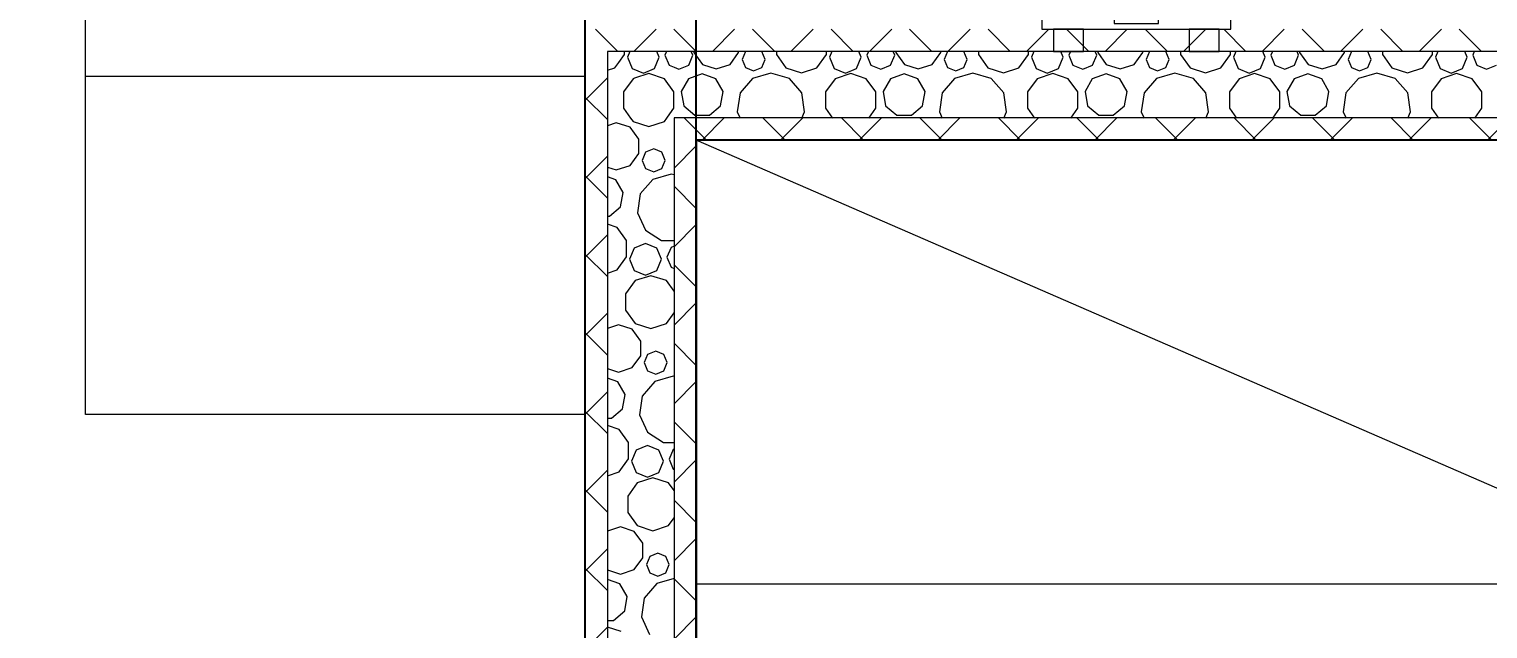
# Model space of a CAD drawing. Header units: metres. Extents: x -1783 to 21505, y -57 to 13660.
# Drawn here: x 12188.8 to 12320.1, y 12526.9 to 12580.9 of the extents above; entities that cross this region are included whole.
import ezdxf

# ---------------------------------------------------------------- set-up
doc = ezdxf.new("R2010")
doc.units = ezdxf.units.M
doc.header["$MEASUREMENT"] = 0
for name, color, linetype in [('cotas', 7, 'Continuous'), ('COTAS EXECUTIVO.EXEC', 7, 'Continuous'), ('MOBILIÁRIO', 7, 'Continuous'), ('Novo_LOUCAS-METAIS.ARQ', 7, 'Continuous'), ('PAREDE CONSTRUIR', 7, 'Continuous')]:
    doc.layers.add(name, color=color, linetype=linetype)
for name, color, linetype, lineweight in [('MOBILIÁRIO_Caneta_No__96', 252, 'Continuous', 0), ('PAREDE CONSTRUIR_Caneta_No__241', 7, 'Continuous', 13), ('PAREDE CONSTRUIR_Caneta_No__83', 84, 'Continuous', 0), ('PAREDE CONSTRUIR_Caneta_No__96', 252, 'Continuous', 0)]:
    doc.layers.add(name, color=color, linetype=linetype, lineweight=lineweight)
doc.layers.add('Novo_LOUCAS-METAIS.ARQ_Caneta_No__13', color=7, linetype='Continuous', lineweight=0, true_color=0xaaaaaa)
doc.styles.add('R80', font='romans.shx', dxfattribs={"height": 10})
doc.dimstyles.new('1-50', dxfattribs={"dimtxt": 10, "dimasz": 5, "dimexe": 10, "dimexo": 10, "dimgap": 3, "dimtad": 1, "dimdec": 1, "dimrnd": 1, "dimdsep": 46, "dimtxsty": 'R80', "dimblk": 'DOT', "dimcen": 0, "dimclrd": 252, "dimclre": 252, "dimclrt": 252, "dimadec": 0, "dimazin": 0, "dimtfac": 1, "dimtdec": 1, "dimtix": 1, "dimtmove": 2, "dimatfit": 3, "dimldrblk": 'DOT', "dimfxl": 1, "dimtolj": 1, "dimarcsym": 0})
pattern_1 = [(45, (18585.2446, 16071.2687), (-3.535534, 3.535534), []), (135, (18585.2446, 16071.2687), (3.535534, 3.535534), [])]

# ---------------------------------------------------------------- blocks, each defined once
blk = doc.blocks.new('_Dot')
at = {"color": 0, "linetype": 'ByBlock', "lineweight": -2}
blk.add_line((-0.5, 0), (-1, 0), dxfattribs=at)
at = {"color": 0, "linetype": 'ByBlock', "const_width": 0.5}
blk.add_lwpolyline([(-0.25, 0, 1), (0.25, 0, 1)], format="xyb", close=True, dxfattribs=at)
blk = doc.blocks.new('*D7198')
at = {"layer": 'COTAS EXECUTIVO.EXEC', "color": 252, "lineweight": -2, "transparency": 16777216}
for p, q in [((12086.34, 12791.3), (11880.68, 12791.3)), ((11890.68, 12786.3), (11890.68, 12608.21)), ((11890.68, 12425.89), (11890.68, 12576.49)), ((12711.34, 12420.89), (11880.68, 12420.89))]:
    blk.add_line(p, q, dxfattribs=at)
at = {"layer": 'COTAS EXECUTIVO.EXEC', "color": 252, "lineweight": -2, "transparency": 16777216, "xscale": 5, "yscale": 5, "zscale": 5}
for p, rotation in [((11890.68, 12791.3), 90), ((11890.68, 12420.89), 270)]:
    blk.add_blockref('_Dot', p, dxfattribs=dict(at, rotation=rotation))
at = {"layer": 'COTAS EXECUTIVO.EXEC', "color": 252, "transparency": 16777216, "insert": (11890.68, 12592.35), "char_height": 10, "attachment_point": 5, "rotation": 90, "style": 'R80'}
blk.add_mtext('\\A1;370', dxfattribs=at)
blk = doc.blocks.new('*D7251')
at = {"layer": 'COTAS EXECUTIVO.EXEC', "color": 252, "lineweight": -2, "transparency": 16777216}
for p, q in [((12043.84, 12821.3), (12043.84, 12855.05)), ((12238.85, 12510.89), (12238.85, 12855.05)), ((12048.84, 12845.05), (12125.8, 12845.05)), ((12233.85, 12845.05), (12156.09, 12845.05))]:
    blk.add_line(p, q, dxfattribs=at)
at = {"layer": 'COTAS EXECUTIVO.EXEC', "color": 252, "lineweight": -2, "transparency": 16777216, "xscale": 5, "yscale": 5, "zscale": 5, "rotation": 180}
blk.add_blockref('_Dot', (12043.84, 12845.05), dxfattribs=at)
at = {"layer": 'COTAS EXECUTIVO.EXEC', "color": 252, "lineweight": -2, "transparency": 16777216, "xscale": 5, "yscale": 5, "zscale": 5}
blk.add_blockref('_Dot', (12238.85, 12845.05), dxfattribs=at)
at = {"layer": 'COTAS EXECUTIVO.EXEC', "color": 252, "transparency": 16777216, "insert": (12140.94, 12845.05), "char_height": 10, "attachment_point": 5, "style": 'R80'}
blk.add_mtext('\\A1;195', dxfattribs=at)
blk = doc.blocks.new('*D7442')
at = {"layer": 'COTAS EXECUTIVO.EXEC', "color": 252, "lineweight": -2, "transparency": 16777216}
for p, q in [((11933.84, 12524.25), (11933.84, 12885.48)), ((12238.85, 12510.89), (12238.85, 12885.48)), ((11938.84, 12875.48), (12056.74, 12875.48)), ((12233.85, 12875.48), (12088.46, 12875.48))]:
    blk.add_line(p, q, dxfattribs=at)
at = {"layer": 'COTAS EXECUTIVO.EXEC', "color": 252, "lineweight": -2, "transparency": 16777216, "xscale": 5, "yscale": 5, "zscale": 5, "rotation": 180}
blk.add_blockref('_Dot', (11933.84, 12875.48), dxfattribs=at)
at = {"layer": 'COTAS EXECUTIVO.EXEC', "color": 252, "lineweight": -2, "transparency": 16777216, "xscale": 5, "yscale": 5, "zscale": 5}
blk.add_blockref('_Dot', (12238.85, 12875.48), dxfattribs=at)
at = {"layer": 'COTAS EXECUTIVO.EXEC', "color": 252, "transparency": 16777216, "insert": (12072.6, 12875.48), "char_height": 10, "attachment_point": 5, "style": 'R80'}
blk.add_mtext('\\A1;305', dxfattribs=at)
blk = doc.blocks.new('*D7443')
at = {"layer": 'COTAS EXECUTIVO.EXEC', "color": 252, "lineweight": -2, "transparency": 16777216}
for p, q in [((12238.85, 12510.89), (12238.85, 12885.48)), ((12248.85, 12505.89), (12248.85, 12885.48)), ((12233.85, 12875.48), (12228.85, 12875.48)), ((12238.85, 12875.48), (12248.85, 12875.48)), ((12253.85, 12875.48), (12258.85, 12875.48))]:
    blk.add_line(p, q, dxfattribs=at)
at = {"layer": 'COTAS EXECUTIVO.EXEC', "color": 252, "lineweight": -2, "transparency": 16777216, "xscale": 5, "yscale": 5, "zscale": 5}
blk.add_blockref('_Dot', (12238.85, 12875.48), dxfattribs=at)
at = {"layer": 'COTAS EXECUTIVO.EXEC', "color": 252, "lineweight": -2, "transparency": 16777216, "xscale": 5, "yscale": 5, "zscale": 5, "rotation": 180}
blk.add_blockref('_Dot', (12248.85, 12875.48), dxfattribs=at)
at = {"layer": 'COTAS EXECUTIVO.EXEC', "color": 252, "transparency": 16777216, "insert": (12221.13, 12875.48), "char_height": 10, "attachment_point": 5, "style": 'R80'}
blk.add_mtext('\\A1;10', dxfattribs=at)
blk = doc.blocks.new('*D7444')
at = {"layer": 'COTAS EXECUTIVO.EXEC', "color": 252, "lineweight": -2, "transparency": 16777216}
for p, q in [((12248.85, 12505.89), (12248.85, 12885.48)), ((12698.87, 12801.3), (12698.87, 12885.48)), ((12253.85, 12875.48), (12476.86, 12875.48)), ((12693.87, 12875.48), (12508.58, 12875.48))]:
    blk.add_line(p, q, dxfattribs=at)
at = {"layer": 'COTAS EXECUTIVO.EXEC', "color": 252, "lineweight": -2, "transparency": 16777216, "xscale": 5, "yscale": 5, "zscale": 5, "rotation": 180}
blk.add_blockref('_Dot', (12248.85, 12875.48), dxfattribs=at)
at = {"layer": 'COTAS EXECUTIVO.EXEC', "color": 252, "lineweight": -2, "transparency": 16777216, "xscale": 5, "yscale": 5, "zscale": 5}
blk.add_blockref('_Dot', (12698.87, 12875.48), dxfattribs=at)
at = {"layer": 'COTAS EXECUTIVO.EXEC', "color": 252, "transparency": 16777216, "insert": (12492.72, 12875.48), "char_height": 10, "attachment_point": 5, "style": 'R80'}
blk.add_mtext('\\A1;450', dxfattribs=at)
blk = doc.blocks.new('*X59')
at = {"layer": 'PAREDE CONSTRUIR_Caneta_No__96', "color": 252, "linetype": 'Continuous', "lineweight": 0}
for p, q in [((-63.4338, -34.9339), (-63.4286, -34.9267)), ((-63.4286, -34.9267), (-63.4286, -34.9238)), ((-63.4237, -34.9238), (-63.4259, -34.929)), ((-63.4259, -34.929), (-63.4217, -34.9391)), ((-63.4015, -34.9391), (-63.3973, -34.929)), ((-63.3973, -34.929), (-63.3995, -34.9238)), ((-63.3908, -34.9238), (-63.3922, -34.9272)), ((-63.3922, -34.9272), (-63.3885, -34.9361)), ((-63.3885, -34.9361), (-63.384, -34.938)), ((-63.4217, -34.9391), (-63.4116, -34.9433)), ((-63.4068, -34.9438), (-63.4197, -34.948)), ((-63.4116, -34.9433), (-63.4015, -34.9391)), ((-63.3927, -34.9484), (-63.4068, -34.9438)), ((-63.3841, -34.9603), (-63.3927, -34.9484)), ((-63.3841, -34.975), (-63.3841, -34.9603)), ((-63.3877, -34.98), (-63.3841, -34.975))]:
    blk.add_line(p, q, dxfattribs=at)
blk = doc.blocks.new('*X60')
at = {"layer": 'PAREDE CONSTRUIR_Caneta_No__96', "color": 252, "linetype": 'Continuous', "lineweight": 0}
for p, q in [((-63.4372, -34.9386), (-63.4338, -34.9339)), ((-63.444, -34.9408), (-63.4372, -34.9386)), ((-63.4208, -34.9484), (-63.4294, -34.9603)), ((-63.4197, -34.948), (-63.4208, -34.9484)), ((-63.4294, -34.9603), (-63.4294, -34.975)), ((-63.4294, -34.975), (-63.4231, -34.9838)), ((-63.3904, -34.9838), (-63.3877, -34.98))]:
    blk.add_line(p, q, dxfattribs=at)
blk = doc.blocks.new('*X61')
at = {"layer": 'PAREDE CONSTRUIR_Caneta_No__96', "color": 252, "linetype": 'Continuous', "lineweight": 0}
for p, q in [((-63.436, -34.9881), (-63.444, -34.9907)), ((-63.4235, -34.9921), (-63.436, -34.9881)), ((-63.4231, -34.9838), (-63.4208, -34.9869)), ((-63.4208, -34.9869), (-63.4068, -34.9915)), ((-63.4068, -34.9915), (-63.3927, -34.9869)), ((-63.3927, -34.9869), (-63.3904, -34.9838)), ((-63.4158, -35.0028), (-63.4235, -34.9921)), ((-63.4158, -35.0159), (-63.4158, -35.0028)), ((-63.4096, -35.0147), (-63.4126, -35.022)), ((-63.4023, -35.0117), (-63.4096, -35.0147)), ((-63.395, -35.0147), (-63.4023, -35.0117)), ((-63.392, -35.022), (-63.395, -35.0147)), ((-63.444, -35.028), (-63.436, -35.0306)), ((-63.436, -35.0306), (-63.4235, -35.0266)), ((-63.4235, -35.0266), (-63.4158, -35.0159)), ((-63.4126, -35.022), (-63.4096, -35.0294)), ((-63.395, -35.0294), (-63.392, -35.022)), ((-63.4364, -35.0395), (-63.444, -35.0368)), ((-63.4299, -35.0509), (-63.4364, -35.0395)), ((-63.4032, -35.0391), (-63.4145, -35.0522)), ((-63.4096, -35.0294), (-63.4023, -35.0324)), ((-63.3867, -35.0343), (-63.4032, -35.0391)), ((-63.4023, -35.0324), (-63.395, -35.0294)), ((-63.384, -35.0351), (-63.3867, -35.0343)), ((-63.4321, -35.0638), (-63.4299, -35.0509)), ((-63.4145, -35.0522), (-63.417, -35.0692)), ((-63.4422, -35.0723), (-63.4321, -35.0638)), ((-63.444, -35.0723), (-63.4422, -35.0723)), ((-63.4353, -35.0823), (-63.444, -35.0795)), ((-63.417, -35.0692), (-63.4098, -35.0849)), ((-63.4268, -35.0941), (-63.4353, -35.0823)), ((-63.4268, -35.1087), (-63.4268, -35.0941)), ((-63.4098, -35.0849), (-63.3953, -35.0942)), ((-63.4198, -35.1009), (-63.424, -35.111)), ((-63.4097, -35.0967), (-63.4198, -35.1009)), ((-63.3996, -35.1009), (-63.4097, -35.0967)), ((-63.3954, -35.111), (-63.3996, -35.1009)), ((-63.3953, -35.0942), (-63.384, -35.0942)), ((-63.3867, -35.1003), (-63.3904, -35.1092)), ((-63.384, -35.0992), (-63.3867, -35.1003)), ((-63.4353, -35.1206), (-63.4268, -35.1087)), ((-63.424, -35.111), (-63.4198, -35.1211)), ((-63.3996, -35.1211), (-63.3954, -35.111)), ((-63.3904, -35.1092), (-63.3867, -35.1181)), ((-63.3867, -35.1181), (-63.384, -35.1192)), ((-63.444, -35.1234), (-63.4353, -35.1206)), ((-63.4189, -35.1303), (-63.4276, -35.1423)), ((-63.4198, -35.1211), (-63.4097, -35.1253)), ((-63.4049, -35.1258), (-63.4189, -35.1303)), ((-63.4097, -35.1253), (-63.3996, -35.1211)), ((-63.3909, -35.1303), (-63.4049, -35.1258)), ((-63.384, -35.1399), (-63.3909, -35.1303)), ((-63.4276, -35.1423), (-63.4276, -35.157)), ((-63.4276, -35.157), (-63.4189, -35.1689)), ((-63.3909, -35.1689), (-63.384, -35.1594)), ((-63.4341, -35.1701), (-63.444, -35.1733)), ((-63.4216, -35.1741), (-63.4341, -35.1701)), ((-63.4189, -35.1689), (-63.4049, -35.1735)), ((-63.4049, -35.1735), (-63.3909, -35.1689)), ((-63.4139, -35.1848), (-63.4216, -35.1741)), ((-63.4139, -35.1979), (-63.4139, -35.1848)), ((-63.4216, -35.2085), (-63.4139, -35.1979)), ((-63.4078, -35.1967), (-63.4108, -35.204)), ((-63.4004, -35.1937), (-63.4078, -35.1967)), ((-63.3931, -35.1967), (-63.4004, -35.1937)), ((-63.3901, -35.204), (-63.3931, -35.1967)), ((-63.444, -35.2094), (-63.4341, -35.2126)), ((-63.4341, -35.2126), (-63.4216, -35.2085)), ((-63.4108, -35.204), (-63.4078, -35.2114)), ((-63.4078, -35.2114), (-63.4004, -35.2144)), ((-63.4004, -35.2144), (-63.3931, -35.2114)), ((-63.3931, -35.2114), (-63.3901, -35.204)), ((-63.4346, -35.2215), (-63.444, -35.2181)), ((-63.428, -35.2329), (-63.4346, -35.2215)), ((-63.4014, -35.2211), (-63.4127, -35.2342)), ((-63.3848, -35.2163), (-63.4014, -35.2211)), ((-63.384, -35.2165), (-63.3848, -35.2163)), ((-63.4303, -35.2458), (-63.428, -35.2329)), ((-63.4127, -35.2342), (-63.4151, -35.2512)), ((-63.4403, -35.2543), (-63.4303, -35.2458)), ((-63.4151, -35.2512), (-63.408, -35.2669)), ((-63.444, -35.2543), (-63.4403, -35.2543)), ((-63.4335, -35.2643), (-63.444, -35.2609)), ((-63.4249, -35.2761), (-63.4335, -35.2643)), ((-63.4249, -35.2907), (-63.4249, -35.2761)), ((-63.408, -35.2669), (-63.3935, -35.2762)), ((-63.3935, -35.2762), (-63.384, -35.2762)), ((-63.4335, -35.3026), (-63.4249, -35.2907)), ((-63.418, -35.2829), (-63.4222, -35.293)), ((-63.4079, -35.2787), (-63.418, -35.2829)), ((-63.3978, -35.2829), (-63.4079, -35.2787)), ((-63.3936, -35.293), (-63.3978, -35.2829)), ((-63.3848, -35.2823), (-63.3885, -35.2912)), ((-63.3885, -35.2912), (-63.3848, -35.3001)), ((-63.384, -35.282), (-63.3848, -35.2823)), ((-63.444, -35.306), (-63.4335, -35.3026)), ((-63.4222, -35.293), (-63.418, -35.3031)), ((-63.418, -35.3031), (-63.4079, -35.3073)), ((-63.4079, -35.3073), (-63.3978, -35.3031)), ((-63.3978, -35.3031), (-63.3936, -35.293)), ((-63.3848, -35.3001), (-63.384, -35.3004)), ((-63.4171, -35.3123), (-63.4257, -35.3243)), ((-63.403, -35.3078), (-63.4171, -35.3123)), ((-63.389, -35.3123), (-63.403, -35.3078)), ((-63.384, -35.3193), (-63.389, -35.3123)), ((-63.4257, -35.3243), (-63.4257, -35.339)), ((-63.4257, -35.339), (-63.4171, -35.3509)), ((-63.4323, -35.3521), (-63.444, -35.3559)), ((-63.4198, -35.3561), (-63.4323, -35.3521)), ((-63.412, -35.3668), (-63.4198, -35.3561)), ((-63.4171, -35.3509), (-63.403, -35.3555)), ((-63.403, -35.3555), (-63.389, -35.3509)), ((-63.389, -35.3509), (-63.384, -35.344)), ((-63.412, -35.3799), (-63.412, -35.3668)), ((-63.4198, -35.3905), (-63.412, -35.3799)), ((-63.4059, -35.3787), (-63.4089, -35.386)), ((-63.3986, -35.3757), (-63.4059, -35.3787)), ((-63.3913, -35.3787), (-63.3986, -35.3757)), ((-63.3883, -35.386), (-63.3913, -35.3787)), ((-63.444, -35.3908), (-63.4323, -35.3946)), ((-63.4323, -35.3946), (-63.4198, -35.3905)), ((-63.4089, -35.386), (-63.4059, -35.3934)), ((-63.4059, -35.3934), (-63.3986, -35.3964)), ((-63.3986, -35.3964), (-63.3913, -35.3934)), ((-63.3913, -35.3934), (-63.3883, -35.386)), ((-63.4327, -35.4035), (-63.444, -35.3994)), ((-63.4261, -35.4149), (-63.4327, -35.4035)), ((-63.3995, -35.4031), (-63.4108, -35.4162)), ((-63.384, -35.3986), (-63.3995, -35.4031)), ((-63.4284, -35.4278), (-63.4261, -35.4149)), ((-63.4108, -35.4162), (-63.4133, -35.4332)), ((-63.4385, -35.4363), (-63.4284, -35.4278)), ((-63.4133, -35.4332), (-63.4061, -35.4489)), ((-63.444, -35.4363), (-63.4385, -35.4363)), ((-63.4316, -35.4463), (-63.444, -35.4423))]:
    blk.add_line(p, q, dxfattribs=at)
blk = doc.blocks.new('*X86')
at = {"layer": 'PAREDE CONSTRUIR_Caneta_No__96', "color": 252, "linetype": 'Continuous', "lineweight": 0}
for p, q in [((-63.3797, -34.9397), (-63.3708, -34.9361)), ((-63.3708, -34.9361), (-63.3671, -34.9272)), ((-63.3671, -34.9272), (-63.3686, -34.9238)), ((-63.3662, -34.9238), (-63.3662, -34.9249)), ((-63.3662, -34.9249), (-63.3585, -34.9356)), ((-63.3585, -34.9356), (-63.346, -34.9396)), ((-63.346, -34.9396), (-63.3335, -34.9356)), ((-63.3335, -34.9356), (-63.3258, -34.9249)), ((-63.3258, -34.9249), (-63.3258, -34.9238)), ((-63.3196, -34.9238), (-63.3226, -34.9311)), ((-63.3226, -34.9311), (-63.3196, -34.9384)), ((-63.302, -34.9311), (-63.305, -34.9238)), ((-63.305, -34.9384), (-63.302, -34.9311)), ((-63.2917, -34.9238), (-63.2917, -34.9267)), ((-63.2917, -34.9267), (-63.2832, -34.9386)), ((-63.2553, -34.9386), (-63.2468, -34.9267)), ((-63.2468, -34.9267), (-63.2468, -34.9238)), ((-63.2419, -34.9238), (-63.244, -34.929)), ((-63.244, -34.929), (-63.2398, -34.9391)), ((-63.2196, -34.9391), (-63.2154, -34.929)), ((-63.2154, -34.929), (-63.2176, -34.9238)), ((-63.2089, -34.9238), (-63.2104, -34.9272)), ((-63.2104, -34.9272), (-63.2067, -34.9361)), ((-63.2067, -34.9361), (-63.1978, -34.9397)), ((-63.1978, -34.9397), (-63.189, -34.9361)), ((-63.189, -34.9361), (-63.1853, -34.9272)), ((-63.1853, -34.9272), (-63.1867, -34.9238)), ((-63.1844, -34.9238), (-63.1844, -34.9249)), ((-63.1844, -34.9249), (-63.1766, -34.9356)), ((-63.1766, -34.9356), (-63.1641, -34.9396)), ((-63.1641, -34.9396), (-63.1516, -34.9356)), ((-63.1516, -34.9356), (-63.1439, -34.9249)), ((-63.1439, -34.9249), (-63.1439, -34.9238)), ((-63.1378, -34.9238), (-63.1408, -34.9311)), ((-63.1408, -34.9311), (-63.1378, -34.9384)), ((-63.1201, -34.9311), (-63.1231, -34.9238)), ((-63.1231, -34.9384), (-63.1201, -34.9311)), ((-63.1099, -34.9238), (-63.1099, -34.9267)), ((-63.1099, -34.9267), (-63.1013, -34.9386)), ((-63.0735, -34.9386), (-63.0649, -34.9267)), ((-63.0649, -34.9267), (-63.0649, -34.9238)), ((-63.06, -34.9238), (-63.0622, -34.929)), ((-63.0622, -34.929), (-63.058, -34.9391)), ((-63.0378, -34.9391), (-63.0336, -34.929)), ((-63.0336, -34.929), (-63.0357, -34.9238)), ((-63.0271, -34.9238), (-63.0285, -34.9272)), ((-63.0285, -34.9272), (-63.0248, -34.9361)), ((-63.0248, -34.9361), (-63.016, -34.9397)), ((-63.016, -34.9397), (-63.0071, -34.9361)), ((-63.0071, -34.9361), (-63.0034, -34.9272)), ((-63.0034, -34.9272), (-63.0049, -34.9238)), ((-63.0025, -34.9238), (-63.0025, -34.9249)), ((-63.0025, -34.9249), (-62.9948, -34.9356)), ((-62.9948, -34.9356), (-62.9823, -34.9396)), ((-62.9823, -34.9396), (-62.9698, -34.9356)), ((-62.9698, -34.9356), (-62.962, -34.9249)), ((-62.962, -34.9249), (-62.962, -34.9238)), ((-62.9559, -34.9238), (-62.9589, -34.9311)), ((-62.9589, -34.9311), (-62.9559, -34.9384)), ((-62.9383, -34.9311), (-62.9413, -34.9238)), ((-62.9413, -34.9384), (-62.9383, -34.9311)), ((-62.928, -34.9238), (-62.928, -34.9267)), ((-62.928, -34.9267), (-62.9194, -34.9386)), ((-62.8916, -34.9386), (-62.883, -34.9267)), ((-62.883, -34.9267), (-62.883, -34.9238)), ((-62.8782, -34.9238), (-62.8803, -34.929)), ((-62.8803, -34.929), (-62.8761, -34.9391)), ((-62.8559, -34.9391), (-62.8517, -34.929)), ((-62.8517, -34.929), (-62.8539, -34.9238)), ((-62.8452, -34.9238), (-62.8466, -34.9272)), ((-62.8466, -34.9272), (-62.843, -34.9361)), ((-62.843, -34.9361), (-62.8341, -34.9397)), ((-62.8341, -34.9397), (-62.8252, -34.9361)), ((-62.8252, -34.9361), (-62.8216, -34.9272)), ((-62.8216, -34.9272), (-62.823, -34.9238)), ((-62.8207, -34.9238), (-62.8207, -34.9249)), ((-62.8207, -34.9249), (-62.8129, -34.9356)), ((-62.8129, -34.9356), (-62.8004, -34.9396)), ((-62.8004, -34.9396), (-62.7879, -34.9356)), ((-62.7879, -34.9356), (-62.7802, -34.9249)), ((-62.7802, -34.9249), (-62.7802, -34.9238)), ((-62.7741, -34.9238), (-62.7771, -34.9311)), ((-62.7771, -34.9311), (-62.774, -34.9384)), ((-62.7564, -34.9311), (-62.7594, -34.9238)), ((-62.7594, -34.9384), (-62.7564, -34.9311)), ((-62.7462, -34.9238), (-62.7462, -34.9267)), ((-62.7462, -34.9267), (-62.7376, -34.9386)), ((-62.7098, -34.9386), (-62.7012, -34.9267)), ((-62.7012, -34.9267), (-62.7012, -34.9238)), ((-62.6963, -34.9238), (-62.6985, -34.929)), ((-62.6985, -34.929), (-62.6943, -34.9391)), ((-62.6741, -34.9391), (-62.6699, -34.929)), ((-62.6699, -34.929), (-62.672, -34.9238)), ((-62.6634, -34.9238), (-62.6648, -34.9272)), ((-62.6648, -34.9272), (-62.6611, -34.9361)), ((-62.6611, -34.9361), (-62.6523, -34.9397)), ((-62.6523, -34.9397), (-62.6434, -34.9361)), ((-63.384, -34.938), (-63.3797, -34.9397)), ((-63.3711, -34.9486), (-63.3776, -34.9599)), ((-63.3587, -34.9441), (-63.3711, -34.9486)), ((-63.3464, -34.9486), (-63.3587, -34.9441)), ((-63.3399, -34.9599), (-63.3464, -34.9486)), ((-63.3132, -34.9481), (-63.3245, -34.9612)), ((-63.3196, -34.9384), (-63.3123, -34.9414)), ((-63.2967, -34.9433), (-63.3132, -34.9481)), ((-63.3123, -34.9414), (-63.305, -34.9384)), ((-63.2801, -34.9481), (-63.2967, -34.9433)), ((-63.2832, -34.9386), (-63.2692, -34.9431)), ((-63.2688, -34.9612), (-63.2801, -34.9481)), ((-63.2692, -34.9431), (-63.2553, -34.9386)), ((-63.2389, -34.9484), (-63.2476, -34.9603)), ((-63.2398, -34.9391), (-63.2297, -34.9433)), ((-63.2249, -34.9438), (-63.2389, -34.9484)), ((-63.2297, -34.9433), (-63.2196, -34.9391)), ((-63.2109, -34.9484), (-63.2249, -34.9438)), ((-63.2022, -34.9603), (-63.2109, -34.9484)), ((-63.1892, -34.9486), (-63.1958, -34.9599)), ((-63.1769, -34.9441), (-63.1892, -34.9486)), ((-63.1646, -34.9486), (-63.1769, -34.9441)), ((-63.158, -34.9599), (-63.1646, -34.9486)), ((-63.1314, -34.9481), (-63.1427, -34.9612)), ((-63.1378, -34.9384), (-63.1304, -34.9414)), ((-63.1148, -34.9433), (-63.1314, -34.9481)), ((-63.1304, -34.9414), (-63.1231, -34.9384)), ((-63.0983, -34.9481), (-63.1148, -34.9433)), ((-63.1013, -34.9386), (-63.0874, -34.9431)), ((-63.087, -34.9612), (-63.0983, -34.9481)), ((-63.0874, -34.9431), (-63.0735, -34.9386)), ((-63.0571, -34.9484), (-63.0657, -34.9603)), ((-63.058, -34.9391), (-63.0479, -34.9433)), ((-63.043, -34.9438), (-63.0571, -34.9484)), ((-63.0479, -34.9433), (-63.0378, -34.9391)), ((-63.029, -34.9484), (-63.043, -34.9438)), ((-63.0204, -34.9603), (-63.029, -34.9484)), ((-63.0074, -34.9486), (-63.0139, -34.9599)), ((-62.995, -34.9441), (-63.0074, -34.9486)), ((-62.9827, -34.9486), (-62.995, -34.9441)), ((-62.9761, -34.9599), (-62.9827, -34.9486)), ((-62.9495, -34.9481), (-62.9608, -34.9612)), ((-62.9559, -34.9384), (-62.9486, -34.9414)), ((-62.933, -34.9433), (-62.9495, -34.9481)), ((-62.9486, -34.9414), (-62.9413, -34.9384)), ((-62.9164, -34.9481), (-62.933, -34.9433)), ((-62.9194, -34.9386), (-62.9055, -34.9431)), ((-62.9051, -34.9612), (-62.9164, -34.9481)), ((-62.9055, -34.9431), (-62.8916, -34.9386)), ((-62.8752, -34.9484), (-62.8839, -34.9603)), ((-62.8761, -34.9391), (-62.866, -34.9433)), ((-62.8612, -34.9438), (-62.8752, -34.9484)), ((-62.866, -34.9433), (-62.8559, -34.9391)), ((-62.8472, -34.9484), (-62.8612, -34.9438)), ((-62.8385, -34.9603), (-62.8472, -34.9484)), ((-62.8255, -34.9486), (-62.8321, -34.9599)), ((-62.8132, -34.9441), (-62.8255, -34.9486)), ((-62.8008, -34.9486), (-62.8132, -34.9441)), ((-62.7943, -34.9599), (-62.8008, -34.9486)), ((-62.7677, -34.9481), (-62.779, -34.9612)), ((-62.774, -34.9384), (-62.7667, -34.9414)), ((-62.7511, -34.9433), (-62.7677, -34.9481)), ((-62.7667, -34.9414), (-62.7594, -34.9384)), ((-62.7346, -34.9481), (-62.7511, -34.9433)), ((-62.7376, -34.9386), (-62.7237, -34.9431)), ((-62.7233, -34.9612), (-62.7346, -34.9481)), ((-62.7237, -34.9431), (-62.7098, -34.9386)), ((-62.6934, -34.9484), (-62.702, -34.9603)), ((-62.6943, -34.9391), (-62.6842, -34.9433)), ((-62.6793, -34.9438), (-62.6934, -34.9484)), ((-62.6842, -34.9433), (-62.6741, -34.9391)), ((-62.6653, -34.9484), (-62.6793, -34.9438)), ((-62.6567, -34.9603), (-62.6653, -34.9484)), ((-63.3776, -34.9599), (-63.3753, -34.9728)), ((-63.3421, -34.9728), (-63.3399, -34.9599)), ((-63.3245, -34.9612), (-63.327, -34.9782)), ((-63.2664, -34.9782), (-63.2688, -34.9612)), ((-63.2476, -34.9603), (-63.2476, -34.975)), ((-63.2022, -34.975), (-63.2022, -34.9603)), ((-63.1958, -34.9599), (-63.1935, -34.9728)), ((-63.1603, -34.9728), (-63.158, -34.9599)), ((-63.1427, -34.9612), (-63.1451, -34.9782)), ((-63.0845, -34.9782), (-63.087, -34.9612)), ((-63.0657, -34.9603), (-63.0657, -34.975)), ((-63.0204, -34.975), (-63.0204, -34.9603)), ((-63.0139, -34.9599), (-63.0116, -34.9728)), ((-62.9784, -34.9728), (-62.9761, -34.9599)), ((-62.9608, -34.9612), (-62.9633, -34.9782)), ((-62.9027, -34.9782), (-62.9051, -34.9612)), ((-62.8839, -34.9603), (-62.8839, -34.975)), ((-62.8385, -34.975), (-62.8385, -34.9603)), ((-62.8321, -34.9599), (-62.8298, -34.9728)), ((-62.7966, -34.9728), (-62.7943, -34.9599)), ((-62.779, -34.9612), (-62.7814, -34.9782)), ((-62.7208, -34.9782), (-62.7233, -34.9612)), ((-62.702, -34.9603), (-62.702, -34.975)), ((-62.6567, -34.975), (-62.6567, -34.9603)), ((-63.3753, -34.9728), (-63.3653, -34.9813)), ((-63.3522, -34.9813), (-63.3421, -34.9728)), ((-63.2476, -34.975), (-63.2412, -34.9838)), ((-63.2086, -34.9838), (-63.2022, -34.975)), ((-63.1935, -34.9728), (-63.1834, -34.9813)), ((-63.1703, -34.9813), (-63.1603, -34.9728)), ((-63.0657, -34.975), (-63.0594, -34.9838)), ((-63.0267, -34.9838), (-63.0204, -34.975)), ((-63.0116, -34.9728), (-63.0016, -34.9813)), ((-62.9885, -34.9813), (-62.9784, -34.9728)), ((-62.8839, -34.975), (-62.8775, -34.9838)), ((-62.8449, -34.9838), (-62.8385, -34.975)), ((-62.8298, -34.9728), (-62.8197, -34.9813)), ((-62.8066, -34.9813), (-62.7966, -34.9728)), ((-62.702, -34.975), (-62.6957, -34.9838)), ((-62.663, -34.9838), (-62.6567, -34.975)), ((-63.3653, -34.9813), (-63.3522, -34.9813)), ((-63.327, -34.9782), (-63.3245, -34.9838)), ((-63.2689, -34.9838), (-63.2664, -34.9782)), ((-63.1834, -34.9813), (-63.1703, -34.9813)), ((-63.1451, -34.9782), (-63.1426, -34.9838)), ((-63.0871, -34.9838), (-63.0845, -34.9782)), ((-63.0016, -34.9813), (-62.9885, -34.9813)), ((-62.9633, -34.9782), (-62.9608, -34.9838)), ((-62.9052, -34.9838), (-62.9027, -34.9782)), ((-62.8197, -34.9813), (-62.8066, -34.9813)), ((-62.7814, -34.9782), (-62.7789, -34.9838)), ((-62.7233, -34.9838), (-62.7208, -34.9782))]:
    blk.add_line(p, q, dxfattribs=at)
blk = doc.blocks.new('Flexible Shelf 26[5]_6', base_point=(-62.444, -35.4038))
at = {"layer": 'MOBILIÁRIO_Caneta_No__96', "color": 252, "linetype": 'Continuous', "lineweight": 13}
blk.add_line((-62.444, -35.4038), (-63.364, -35.0038), dxfattribs=at)
at = {"layer": 'MOBILIÁRIO_Caneta_No__96', "color": 252, "linetype": 'Continuous', "lineweight": 13, "flags": 128}
blk.add_lwpolyline([(-62.444, -35.4038), (-63.364, -35.4038), (-63.364, -35.0038), (-62.444, -35.0038)], close=True, dxfattribs=at)
blk = doc.blocks.new('Lockers 26[45]_6', base_point=(-63.914, -35.251))
at = {"layer": 'MOBILIÁRIO_Caneta_No__96', "color": 252, "linetype": 'Continuous', "lineweight": 0}
blk.add_line((-63.914, -34.946), (-63.464, -34.946), dxfattribs=at)
at = {"layer": 'MOBILIÁRIO_Caneta_No__96', "color": 252, "linetype": 'Continuous', "lineweight": 0, "flags": 128}
blk.add_lwpolyline([(-63.914, -35.251), (-63.914, -34.641), (-63.464, -34.641), (-63.464, -35.251)], close=True, dxfattribs=at)
blk = doc.blocks.new('Wall Mounted Tap 26_2')
at = {"layer": 'Novo_LOUCAS-METAIS.ARQ_Caneta_No__13', "color": 253, "linetype": 'Continuous', "lineweight": 0, "true_color": 0xaaaaaa, "flags": 128}
for points in [[(-0.0745, 0), (-0.0475, 0), (-0.0475, 0.02), (-0.0745, 0.02)], [(0.0475, 0), (0.0745, 0), (0.0745, 0.02), (0.0475, 0.02)], [(-0.085, -0.04), (0.085, -0.04), (0.085, 0), (-0.085, 0)], [(-0.02, -0.14), (0.02, -0.14), (0.02, -0.005), (-0.02, -0.005)]]:
    blk.add_lwpolyline(points, close=True, dxfattribs=at)

msp = doc.modelspace()

# ---------------------------------------------------------------- hatches: boundary and pattern name
at = {"layer": 'cotas'}
h = msp.add_hatch(color=7, dxfattribs=at)
h.dxf.hatch_style = 1
h.paths.add_polyline_path([(21504.961, 13659.963), (10304.961, 13659.963), (10304.961, 5739.963), (21504.961, 5739.963)])
h.paths.add_polyline_path([(10571.627, 13593.296), (21371.627, 13593.296), (21371.627, 5806.63), (10571.627, 5806.63)], flags=16)
at = {"layer": 'PAREDE CONSTRUIR_Caneta_No__83', "linetype": 'Continuous', "lineweight": 0}
h = msp.add_hatch(dxfattribs=at)
h.set_pattern_fill('PLACOMUR_0006', color=84, scale=100, style=0, pattern_type=2)
h.set_pattern_definition(pattern_1)
h.paths.add_polyline_path([(12240.848, 12580.893), (12238.848, 12580.893), (12240.848, 12578.893)])
h = msp.add_hatch(dxfattribs=at)
h.set_pattern_fill('PLACOMUR_0006', color=84, scale=100, style=0, pattern_type=2)
h.set_pattern_definition(pattern_1)
h.paths.add_polyline_path([(12238.848, 12578.893), (12240.848, 12578.893), (12238.848, 12580.893)])
h = msp.add_hatch(dxfattribs=at)
h.set_pattern_fill('PLACOMUR_0006', color=84, scale=100, style=0, pattern_type=2)
h.set_pattern_definition(pattern_1)
h.paths.add_polyline_path([(12240.848, 12578.893), (12562.535, 12578.893), (12564.535, 12580.893), (12240.848, 12580.893)])
h = msp.add_hatch(dxfattribs=at)
h.set_pattern_fill('PLACOMUR_0006', color=84, scale=100, style=0, pattern_type=2)
h.set_pattern_definition(pattern_1)
h.paths.add_polyline_path([(12238.848, 12420.893), (12240.848, 12420.893), (12240.848, 12578.893), (12238.848, 12578.893)])
h = msp.add_hatch(dxfattribs=at)
h.set_pattern_fill('PLACOMUR_0006', color=84, scale=100, style=0, pattern_type=2)
h.set_pattern_definition(pattern_1)
h.paths.add_polyline_path([(12248.848, 12572.893), (12246.848, 12572.893), (12248.848, 12570.893)])
h = msp.add_hatch(dxfattribs=at)
h.set_pattern_fill('PLACOMUR_0006', color=84, scale=100, style=0, pattern_type=2)
h.set_pattern_definition(pattern_1)
h.paths.add_polyline_path([(12248.848, 12570.893), (12246.848, 12572.893), (12246.848, 12570.893)])
h = msp.add_hatch(dxfattribs=at)
h.set_pattern_fill('PLACOMUR_0006', color=84, scale=100, style=0, pattern_type=2)
h.set_pattern_definition(pattern_1)
h.paths.add_polyline_path([(12564.535, 12572.893), (12248.848, 12572.893), (12248.848, 12570.893), (12564.535, 12570.893)])
h = msp.add_hatch(dxfattribs=at)
h.set_pattern_fill('PLACOMUR_0006', color=84, scale=100, style=0, pattern_type=2)
h.set_pattern_definition(pattern_1)
h.paths.add_polyline_path([(12246.848, 12570.893), (12246.848, 12420.893), (12248.848, 12420.893), (12248.848, 12570.893)])

# ---------------------------------------------------------------- linework, layer by layer
at = {"layer": 'COTAS EXECUTIVO.EXEC', "flags": 128}
for points in [[(12238.848, 12790.899), (11953.841, 12790.899), (11953.841, 12420.893), (12238.848, 12420.893)], [(12543.855, 12570.893), (12248.848, 12570.893), (12248.848, 12420.893), (12543.855, 12420.893)]]:
    msp.add_lwpolyline(points, close=True, dxfattribs=at)
at = {"layer": 'PAREDE CONSTRUIR_Caneta_No__241', "color": 7, "linetype": 'Continuous', "lineweight": 13}
for p, q in [((12246.848, 12578.893), (12240.848, 12578.893)), ((12240.848, 12578.893), (12240.848, 12572.893)), ((12246.848, 12578.893), (12240.848, 12578.893)), ((12562.535, 12578.893), (12246.848, 12578.893)), ((12240.848, 12572.893), (12240.848, 12420.893)), ((12248.848, 12572.893), (12246.848, 12572.893)), ((12246.848, 12572.893), (12246.848, 12570.893)), ((12248.848, 12572.893), (12246.848, 12572.893)), ((12562.535, 12572.893), (12248.848, 12572.893)), ((12246.848, 12570.893), (12246.848, 12420.893))]:
    msp.add_line(p, q, dxfattribs=at)
at = {"layer": 'PAREDE CONSTRUIR_Caneta_No__241', "color": 7, "linetype": 'Continuous', "lineweight": 13, "flags": 128}
for points in [[(12238.848, 12580.893), (12238.848, 12420.893)], [(12248.848, 12420.893), (12248.848, 12570.893)], [(12248.848, 12570.893), (12543.855, 12570.893)]]:
    msp.add_lwpolyline(points, dxfattribs=at)

# ---------------------------------------------------------------- block references
at = {"layer": 'MOBILIÁRIO', "color": 252, "linetype": 'Continuous', "lineweight": 0, "xscale": 100, "yscale": 100, "zscale": 100}
msp.add_blockref('Flexible Shelf 26[5]_6', (12340.848, 12530.893), dxfattribs=at)
at = {"layer": 'MOBILIÁRIO_Caneta_No__96', "color": 252, "linetype": 'Continuous', "lineweight": 0, "xscale": 100, "yscale": 100, "zscale": 100}
msp.add_blockref('Lockers 26[45]_6', (12193.848, 12546.172), dxfattribs=at)
at = {"layer": 'Novo_LOUCAS-METAIS.ARQ', "color": 253, "linetype": 'Continuous', "lineweight": 0, "true_color": 0xaaaaaa, "xscale": 100, "yscale": 100, "zscale": 100, "rotation": 180}
msp.add_blockref('Wall Mounted Tap 26_2', (12288.469, 12580.893), dxfattribs=at)
at = {"layer": 'PAREDE CONSTRUIR', "color": 7, "lineweight": 13, "xscale": 100, "yscale": 100, "zscale": 100}
for name in ['*X59', '*X86', '*X60', '*X61']:
    msp.add_blockref(name, (18585.245, 16071.269), dxfattribs=at)

# ---------------------------------------------------------------- dimensions: what is measured, and where the dimension line sits
at = {"layer": 'COTAS EXECUTIVO.EXEC'}
for base, p1, p2, picture, middle in [((12238.848, 12875.482), (11933.841, 12514.251), (12238.848, 12500.893), '*D7442', (12072.598, 12875.482)), ((12248.848, 12875.482), (12238.848, 12500.893), (12248.848, 12495.893), '*D7443', (12221.127, 12875.482)), ((12698.873, 12875.482), (12248.848, 12495.893), (12698.873, 12791.299), '*D7444', (12492.721, 12875.482)), ((12238.848, 12845.05), (12043.841, 12811.299), (12238.848, 12500.893), '*D7251', (12140.944, 12845.05))]:
    dim = msp.add_linear_dim(base=base, p1=p1, p2=p2, dimstyle='1-50', dxfattribs=at)
    dim.commit()
    dim.dimension.update_dxf_attribs({"geometry": picture, "text_midpoint": middle, "dimtype": 160})
dim = msp.add_linear_dim(base=(11890.679, 12791.299), p1=(12721.345, 12420.893), p2=(12096.345, 12791.299), angle=90, dimstyle='1-50', dxfattribs=at)
dim.commit()
dim.dimension.update_dxf_attribs({"geometry": '*D7198', "text_midpoint": (11890.679, 12592.35), "dimtype": 160})

doc.saveas('drawing.dxf')
